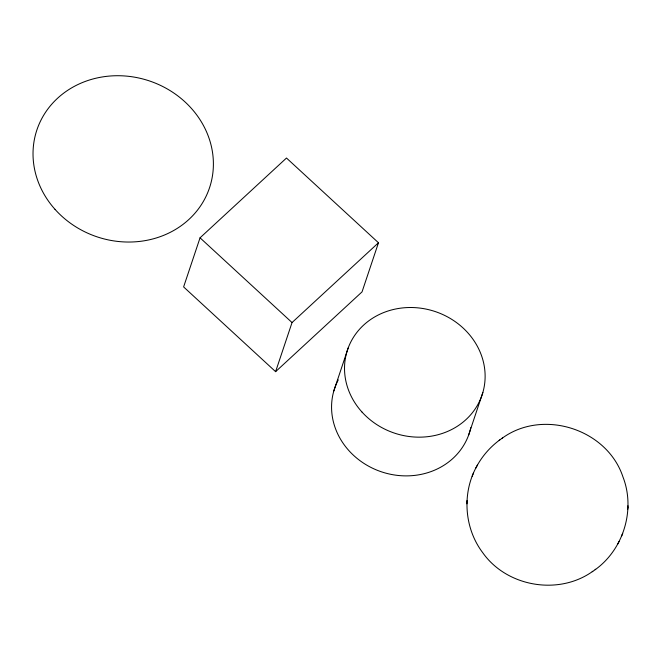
<?xml version="1.0" encoding="UTF-8"?>
<svg xmlns="http://www.w3.org/2000/svg" width="661" height="661" viewBox="0 0 661 661"><rect width="100%" height="100%" fill="white"/><g stroke="black" fill="none" stroke-linecap="round" stroke-linejoin="round"><path stroke-width="0.99" d="M476.581 466.625C461.808 493.28 464.27 528.222 482.629 552.555C506.714 586.894 558.694 595.768 592.785 571.319M592.215 571.715C622.679 552.084 636.105 510.647 622.943 476.895C607.129 429.039 542.764 408.415 502.104 438.276M466.947 503.847L466.997 502.22M467.005 502.071L467.054 500.427M627.826 509.168L627.884 507.524M627.884 507.375L627.942 505.748M200.052 237.82L183.618 286.924L275.604 371.664L362.038 291.881L378.472 242.769L286.486 158.029L200.052 237.82L292.038 322.56L275.604 371.664M333.83 390.932L348.223 347.86M468.467 435.533L482.861 392.46M472.161 476.275L473.466 473.045M621.423 536.55L622.72 533.32M476.531 466.724C482.687 455.148 491.801 445.183 502.674 437.879M475.738 468.203L477.374 465.154M617.506 544.441L619.15 541.392M292.038 322.56L378.472 242.769M499.179 440.35L499.774 439.937M595.115 569.658L595.701 569.245M470.806 427.634A70.958 64.1 18.5 0 1 379.835 471.26A70.958 64.1 18.5 0 1 338.267 379.901M54.97 209.297A91.028 82.228 18.5 0 0 208.389 190.946A91.028 82.228 18.5 0 0 106.264 76.395A91.028 82.228 18.5 0 0 54.97 209.297M362.03 412.084A70.958 64.1 18.5 0 0 481.423 396.807A70.958 64.1 18.5 0 0 401.012 308.109A70.958 64.1 18.5 0 0 362.03 412.084"/></g></svg>
